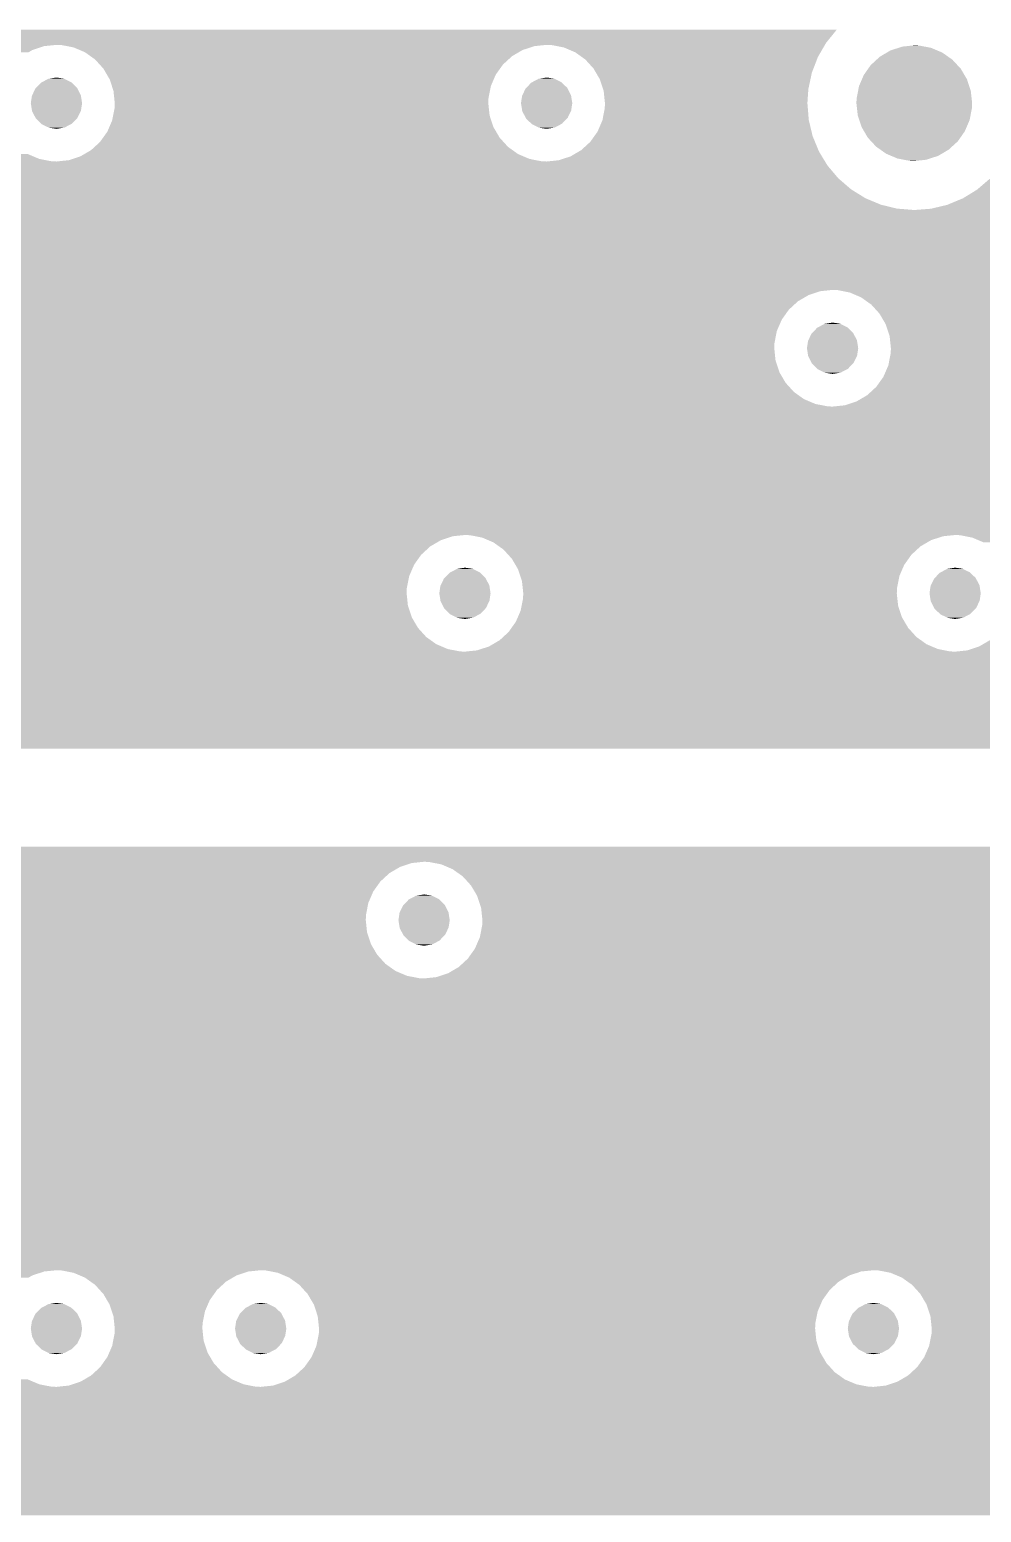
# Model space of a CAD drawing. Extents: x 295 to 953, y 10 to 290.
# Drawn here: x 644.83 to 659.63, y 130.64 to 153.69 of the extents above; entities that cross this region are included whole.
import ezdxf

# ---------------------------------------------------------------- set-up
doc = ezdxf.new("R2010")
doc.units = 0
doc.header["$LTSCALE"] = 5
doc.header["$MEASUREMENT"] = 0
doc.layers.add('FROMC1', color=7, linetype='CONTINUOUS')

msp = doc.modelspace()

# ---------------------------------------------------------------- linework, layer by layer
at = {"layer": 'FROMC1'}
for points in [[(629.944, 153.692), (629.944, 153.693), (657.377, 153.692), (657.376, 153.693)], [(630.084, 153.523), (629.944, 153.692), (657.24, 153.523), (657.377, 153.692)], [(630.104, 153.49), (630.084, 153.523), (657.213, 153.49), (657.24, 153.523)], [(630.124, 153.457), (630.104, 153.49), (657.194, 153.457), (657.213, 153.49)], [(633.897, 153.453), (633.818, 153.457), (645.214, 153.453), (645.248, 153.457)], [(633.983, 153.437), (633.897, 153.453), (645.057, 153.437), (645.214, 153.453)], [(634.086, 153.416), (633.983, 153.437), (644.995, 153.416), (645.057, 153.437)], [(634.178, 153.377), (634.086, 153.416), (644.875, 153.377), (644.995, 153.416)], [(634.262, 153.341), (634.178, 153.377), (644.813, 153.341), (644.875, 153.377)], [(645.327, 153.453), (645.248, 153.457), (652.834, 153.453), (652.868, 153.457)], [(645.413, 153.437), (645.327, 153.453), (652.677, 153.437), (652.834, 153.453)], [(645.516, 153.416), (645.413, 153.437), (652.615, 153.416), (652.677, 153.437)], [(645.608, 153.377), (645.516, 153.416), (652.495, 153.377), (652.615, 153.416)], [(645.692, 153.341), (645.608, 153.377), (652.433, 153.341), (652.495, 153.377)], [(645.777, 153.28), (645.692, 153.341), (652.329, 153.28), (652.433, 153.341)], [(652.947, 153.453), (652.868, 153.457), (657.192, 153.453), (657.194, 153.457)], [(653.136, 153.416), (652.947, 153.453), (657.17, 153.416), (657.192, 153.453)], [(653.312, 153.341), (653.136, 153.416), (657.127, 153.341), (657.17, 153.416)], [(653.417, 153.266), (653.312, 153.341), (657.083, 153.266), (657.127, 153.341)], [(658.047, 153.272), (658.155, 153.336), (659.11, 153.272), (659.019, 153.336)], [(658.155, 153.336), (658.211, 153.369), (659.019, 153.336), (658.941, 153.369)], [(658.211, 153.369), (658.337, 153.41), (658.941, 153.369), (658.844, 153.41)], [(658.337, 153.41), (658.393, 153.429), (658.844, 153.41), (658.747, 153.429)], [(658.393, 153.429), (658.554, 153.446), (658.747, 153.429), (658.656, 153.446)], [(658.554, 153.446), (658.583, 153.449), (658.656, 153.446), (658.583, 153.449)], [(645.848, 153.23), (645.777, 153.28), (652.275, 153.23), (652.329, 153.28)], [(645.92, 153.15), (645.848, 153.23), (652.188, 153.15), (652.275, 153.23)], [(645.977, 153.088), (645.92, 153.15), (652.144, 153.088), (652.188, 153.15)], [(646.032, 152.994), (645.977, 153.088), (652.077, 152.994), (652.144, 153.088)], [(653.468, 153.23), (653.417, 153.266), (657.07, 153.23), (657.083, 153.266)], [(653.597, 153.088), (653.468, 153.23), (657.015, 153.088), (657.07, 153.23)], [(653.635, 153.023), (653.597, 153.088), (656.99, 153.023), (657.015, 153.088)], [(657.797, 152.987), (657.866, 153.086), (659.363, 152.987), (659.305, 153.086)], [(657.866, 153.086), (657.907, 153.143), (659.305, 153.086), (659.252, 153.143)], [(657.907, 153.143), (657.997, 153.226), (659.252, 153.143), (659.175, 153.226)], [(657.997, 153.226), (658.047, 153.272), (659.175, 153.226), (659.11, 153.272)], [(644.93, 152.788), (645.01, 152.87), (645.568, 152.788), (645.483, 152.87)], [(645.01, 152.87), (645.022, 152.876), (645.483, 152.87), (645.477, 152.876)], [(645.022, 152.876), (645.122, 152.929), (645.477, 152.876), (645.369, 152.929)], [(645.122, 152.929), (645.142, 152.932), (645.369, 152.929), (645.363, 152.932)], [(645.142, 152.932), (645.248, 152.949), (645.363, 152.932), (645.248, 152.949)], [(646.074, 152.923), (646.032, 152.994), (652.046, 152.923), (652.077, 152.994)], [(646.109, 152.818), (646.074, 152.923), (652.001, 152.818), (652.046, 152.923)], [(652.55, 152.788), (652.63, 152.87), (653.188, 152.788), (653.103, 152.87)], [(652.63, 152.87), (652.642, 152.876), (653.103, 152.87), (653.097, 152.876)], [(652.642, 152.876), (652.742, 152.929), (653.097, 152.876), (652.989, 152.929)], [(652.742, 152.929), (652.762, 152.932), (652.989, 152.929), (652.983, 152.932)], [(652.762, 152.932), (652.868, 152.949), (652.983, 152.932), (652.868, 152.949)], [(653.694, 152.923), (653.635, 153.023), (656.969, 152.923), (656.99, 153.023)], [(653.745, 152.769), (653.694, 152.923), (656.936, 152.769), (656.969, 152.923)], [(657.722, 152.811), (657.769, 152.921), (659.438, 152.811), (659.402, 152.921)], [(657.769, 152.921), (657.797, 152.987), (659.402, 152.921), (659.363, 152.987)], [(644.849, 152.55), (644.866, 152.665), (645.646, 152.55), (645.628, 152.665)], [(644.866, 152.665), (644.871, 152.675), (645.628, 152.665), (645.626, 152.675)], [(644.871, 152.675), (644.921, 152.779), (645.626, 152.675), (645.572, 152.779)], [(644.921, 152.779), (644.93, 152.788), (645.572, 152.779), (645.568, 152.788)], [(646.134, 152.741), (646.109, 152.818), (651.986, 152.741), (652.001, 152.818)], [(646.146, 152.63), (646.134, 152.741), (651.964, 152.63), (651.986, 152.741)], [(646.154, 152.55), (646.146, 152.63), (651.961, 152.55), (651.964, 152.63)], [(652.469, 152.55), (652.486, 152.665), (653.266, 152.55), (653.248, 152.665)], [(652.486, 152.665), (652.491, 152.675), (653.248, 152.665), (653.246, 152.675)], [(652.491, 152.675), (652.541, 152.779), (653.246, 152.675), (653.192, 152.779)], [(652.541, 152.779), (652.55, 152.788), (653.192, 152.779), (653.188, 152.788)], [(653.754, 152.741), (653.745, 152.769), (656.934, 152.741), (656.936, 152.769)], [(653.774, 152.55), (653.754, 152.741), (656.921, 152.55), (656.934, 152.741)], [(657.683, 152.55), (657.686, 152.624), (659.482, 152.55), (659.474, 152.624)], [(657.686, 152.624), (657.709, 152.74), (659.474, 152.624), (659.461, 152.74)], [(657.709, 152.74), (657.722, 152.811), (659.461, 152.74), (659.438, 152.811)], [(644.867, 152.435), (644.849, 152.55), (645.629, 152.435), (645.646, 152.55)], [(644.869, 152.425), (644.867, 152.435), (645.624, 152.425), (645.629, 152.435)], [(644.923, 152.321), (644.869, 152.425), (645.574, 152.321), (645.624, 152.425)], [(646.129, 152.359), (646.151, 152.47), (651.981, 152.359), (651.969, 152.47)], [(646.151, 152.47), (646.154, 152.55), (651.969, 152.47), (651.961, 152.55)], [(652.487, 152.435), (652.469, 152.55), (653.249, 152.435), (653.266, 152.55)], [(652.489, 152.425), (652.487, 152.435), (653.244, 152.425), (653.249, 152.435)], [(652.543, 152.321), (652.489, 152.425), (653.194, 152.321), (653.244, 152.425)], [(653.736, 152.291), (653.771, 152.47), (656.942, 152.291), (656.928, 152.47)], [(653.771, 152.47), (653.774, 152.55), (656.928, 152.47), (656.921, 152.55)], [(657.691, 152.476), (657.683, 152.55), (659.479, 152.476), (659.482, 152.55)], [(657.704, 152.36), (657.691, 152.476), (659.457, 152.36), (659.479, 152.476)], [(644.927, 152.312), (644.923, 152.321), (645.565, 152.312), (645.574, 152.321)], [(645.012, 152.23), (644.927, 152.312), (645.485, 152.23), (645.565, 152.312)], [(645.018, 152.224), (645.012, 152.23), (645.473, 152.224), (645.485, 152.23)], [(645.126, 152.171), (645.018, 152.224), (645.373, 152.171), (645.473, 152.224)], [(645.133, 152.168), (645.126, 152.171), (645.353, 152.168), (645.373, 152.171)], [(645.248, 152.151), (645.133, 152.168), (645.248, 152.151), (645.353, 152.168)], [(646.038, 152.106), (646.069, 152.177), (652.083, 152.106), (652.041, 152.177)], [(646.069, 152.177), (646.114, 152.282), (652.041, 152.177), (652.006, 152.282)], [(646.114, 152.282), (646.129, 152.359), (652.006, 152.282), (651.981, 152.359)], [(652.547, 152.312), (652.543, 152.321), (653.185, 152.312), (653.194, 152.321)], [(652.632, 152.23), (652.547, 152.312), (653.105, 152.23), (653.185, 152.312)], [(652.638, 152.224), (652.632, 152.23), (653.093, 152.224), (653.105, 152.23)], [(652.746, 152.171), (652.638, 152.224), (652.993, 152.171), (653.093, 152.224)], [(652.753, 152.168), (652.746, 152.171), (652.973, 152.168), (652.993, 152.171)], [(652.868, 152.151), (652.753, 152.168), (652.868, 152.151), (652.973, 152.168)], [(653.658, 152.106), (653.734, 152.282), (656.986, 152.106), (656.944, 152.282)], [(653.734, 152.282), (653.736, 152.291), (656.944, 152.282), (656.942, 152.291)], [(657.727, 152.289), (657.704, 152.36), (659.443, 152.289), (659.457, 152.36)], [(657.764, 152.179), (657.727, 152.289), (659.396, 152.179), (659.443, 152.289)], [(657.802, 152.113), (657.764, 152.179), (659.368, 152.113), (659.396, 152.179)], [(645.841, 151.87), (645.927, 151.95), (652.267, 151.87), (652.195, 151.95)], [(645.927, 151.95), (645.971, 152.012), (652.195, 151.95), (652.138, 152.012)], [(645.971, 152.012), (646.038, 152.106), (652.138, 152.012), (652.083, 152.106)], [(653.406, 151.82), (653.547, 151.95), (657.092, 151.82), (657.039, 151.95)], [(653.547, 151.95), (653.61, 152.039), (657.039, 151.95), (657.002, 152.039)], [(653.61, 152.039), (653.658, 152.106), (657.002, 152.039), (656.986, 152.106)], [(657.86, 152.014), (657.802, 152.113), (659.299, 152.014), (659.368, 152.113)], [(657.913, 151.957), (657.86, 152.014), (659.259, 151.957), (659.299, 152.014)], [(657.99, 151.874), (657.913, 151.957), (659.168, 151.874), (659.259, 151.957)], [(634.008, 151.663), (634.07, 151.684), (645.083, 151.663), (644.98, 151.684)], [(634.07, 151.684), (634.19, 151.723), (644.98, 151.684), (644.887, 151.723)], [(634.19, 151.723), (634.252, 151.759), (644.887, 151.723), (644.803, 151.759)], [(645.438, 151.663), (645.5, 151.684), (652.703, 151.663), (652.6, 151.684)], [(645.5, 151.684), (645.62, 151.723), (652.6, 151.684), (652.507, 151.723)], [(645.62, 151.723), (645.682, 151.759), (652.507, 151.723), (652.423, 151.759)], [(645.682, 151.759), (645.786, 151.82), (652.423, 151.759), (652.338, 151.82)], [(645.786, 151.82), (645.841, 151.87), (652.338, 151.82), (652.267, 151.87)], [(653.058, 151.663), (653.24, 151.723), (657.183, 151.663), (657.147, 151.723)], [(653.24, 151.723), (653.369, 151.799), (657.147, 151.723), (657.101, 151.799)], [(653.369, 151.799), (653.406, 151.82), (657.101, 151.799), (657.092, 151.82)], [(658.055, 151.828), (657.99, 151.874), (659.118, 151.828), (659.168, 151.874)], [(658.146, 151.764), (658.055, 151.828), (659.01, 151.764), (659.118, 151.828)], [(658.224, 151.731), (658.146, 151.764), (658.954, 151.731), (659.01, 151.764)], [(658.321, 151.69), (658.224, 151.731), (658.828, 151.69), (658.954, 151.731)], [(658.418, 151.671), (658.321, 151.69), (658.772, 151.671), (658.828, 151.69)], [(629.915, 151.379), (630.078, 151.569), (657.404, 151.379), (657.243, 151.569)], [(630.078, 151.569), (630.083, 151.577), (657.243, 151.569), (657.236, 151.577)], [(630.083, 151.577), (630.124, 151.643), (657.236, 151.577), (657.196, 151.643)], [(633.818, 151.643), (633.851, 151.647), (645.248, 151.643), (645.168, 151.647)], [(633.851, 151.647), (634.008, 151.663), (645.168, 151.647), (645.083, 151.663)], [(645.248, 151.643), (645.281, 151.647), (652.868, 151.643), (652.788, 151.647)], [(645.281, 151.647), (645.438, 151.663), (652.788, 151.647), (652.703, 151.663)], [(652.868, 151.643), (653.058, 151.663), (657.196, 151.643), (657.183, 151.663)], [(658.509, 151.654), (658.418, 151.671), (658.611, 151.654), (658.772, 151.671)], [(658.583, 151.651), (658.509, 151.654), (658.583, 151.651), (658.611, 151.654)], [(629.718, 151.21), (629.908, 151.372), (657.601, 151.21), (657.413, 151.372)], [(629.908, 151.372), (629.915, 151.379), (657.413, 151.372), (657.404, 151.379)], [(659.556, 151.204), (659.593, 151.235), (671.997, 151.204), (671.952, 151.235)], [(659.593, 151.235), (659.753, 151.372), (671.952, 151.235), (671.827, 151.372)], [(629.257, 150.973), (629.489, 151.068), (658.061, 150.973), (657.833, 151.068)], [(629.489, 151.068), (629.497, 151.073), (657.833, 151.068), (657.822, 151.073)], [(629.497, 151.073), (629.711, 151.204), (657.822, 151.073), (657.611, 151.204)], [(629.711, 151.204), (629.718, 151.21), (657.611, 151.204), (657.601, 151.21)], [(659.094, 150.969), (659.188, 151.008), (727.671, 150.969), (727.671, 151.008)], [(659.188, 151.008), (659.196, 151.012), (672.553, 151.008), (672.473, 151.012)], [(659.196, 151.012), (659.286, 151.049), (672.473, 151.012), (672.285, 151.049)], [(659.286, 151.049), (659.334, 151.068), (672.285, 151.049), (672.239, 151.068)], [(659.334, 151.068), (659.426, 151.124), (672.239, 151.068), (672.108, 151.124)], [(659.426, 151.124), (659.556, 151.204), (672.108, 151.124), (671.997, 151.204)], [(629.028, 150.917), (629.249, 150.969), (658.289, 150.917), (658.074, 150.969)], [(629.249, 150.969), (629.257, 150.973), (658.074, 150.969), (658.061, 150.973)], [(634.532, 150.913), (634.453, 150.917), (658.303, 150.913), (658.289, 150.917)], [(634.545, 150.911), (634.532, 150.913), (658.313, 150.911), (658.303, 150.913)], [(634.657, 150.889), (634.545, 150.911), (658.583, 150.889), (658.313, 150.911)], [(634.721, 150.876), (634.657, 150.889), (727.671, 150.876), (727.671, 150.889)], [(634.897, 150.801), (634.721, 150.876), (727.671, 150.801), (727.671, 150.876)], [(635.053, 150.69), (634.897, 150.801), (727.671, 150.69), (727.671, 150.801)], [(658.583, 150.889), (658.841, 150.909), (727.671, 150.889), (727.671, 150.909)], [(658.841, 150.909), (659.094, 150.969), (727.671, 150.909), (727.671, 150.969)], [(635.182, 150.548), (635.053, 150.69), (727.671, 150.548), (727.671, 150.69)], [(635.279, 150.383), (635.182, 150.548), (727.671, 150.383), (727.671, 150.548)], [(635.312, 150.282), (635.279, 150.383), (727.671, 150.282), (727.671, 150.383)], [(635.319, 150.262), (635.312, 150.282), (672.362, 150.262), (672.553, 150.282)], [(635.339, 150.202), (635.319, 150.262), (672.18, 150.202), (672.362, 150.262)], [(635.339, 150.201), (635.339, 150.202), (672.178, 150.201), (672.18, 150.202)], [(635.349, 150.105), (635.339, 150.201), (672.014, 150.105), (672.178, 150.201)], [(635.359, 150.01), (635.349, 150.105), (671.911, 150.01), (672.014, 150.105)], [(635.334, 149.819), (635.356, 149.93), (671.762, 149.819), (671.841, 149.93)], [(635.356, 149.93), (635.358, 149.975), (671.841, 149.93), (671.873, 149.975)], [(635.358, 149.975), (635.359, 150.01), (671.873, 149.975), (671.911, 150.01)], [(635.243, 149.567), (635.269, 149.627), (656.94, 149.567), (657.122, 149.627)], [(635.269, 149.627), (635.278, 149.647), (657.122, 149.627), (657.313, 149.647)], [(635.278, 149.647), (635.319, 149.742), (671.688, 149.647), (671.729, 149.742)], [(635.319, 149.742), (635.334, 149.819), (671.729, 149.742), (671.762, 149.819)], [(657.392, 149.643), (657.313, 149.647), (671.686, 149.643), (671.688, 149.647)], [(657.581, 149.606), (657.394, 149.643), (671.679, 149.606), (671.686, 149.643)], [(657.757, 149.531), (657.581, 149.606), (671.664, 149.531), (671.679, 149.606)], [(635.056, 149.34), (635.132, 149.41), (656.633, 149.34), (656.709, 149.41)], [(635.132, 149.41), (635.175, 149.47), (656.709, 149.41), (656.774, 149.47)], [(635.175, 149.47), (635.243, 149.566), (656.774, 149.47), (656.939, 149.566)], [(635.243, 149.566), (635.243, 149.567), (656.939, 149.566), (656.94, 149.567)], [(657.863, 149.455), (657.757, 149.531), (671.649, 149.455), (671.664, 149.531)], [(657.913, 149.42), (657.863, 149.455), (671.648, 149.42), (671.649, 149.455)], [(657.954, 149.375), (657.913, 149.42), (671.646, 149.375), (671.648, 149.42)], [(658.042, 149.278), (657.954, 149.375), (671.656, 149.278), (671.646, 149.375)], [(634.643, 149.123), (634.825, 149.183), (656.496, 149.123), (656.522, 149.183)], [(634.825, 149.183), (634.826, 149.184), (656.522, 149.183), (656.522, 149.184)], [(634.826, 149.184), (634.991, 149.28), (656.522, 149.184), (656.59, 149.28)], [(634.991, 149.28), (635.056, 149.34), (656.59, 149.28), (656.633, 149.34)], [(657.207, 149.122), (657.313, 149.139), (657.428, 149.122), (657.313, 149.139)], [(658.097, 149.184), (658.042, 149.278), (671.666, 149.184), (671.656, 149.278)], [(658.139, 149.113), (658.097, 149.184), (671.69, 149.113), (671.666, 149.184)], [(600.29, 149.008), (600.29, 149.103), (656.446, 149.008), (656.487, 149.103)], [(600.29, 148.82), (600.29, 149.008), (656.409, 148.82), (656.446, 149.008)], [(634.453, 149.103), (634.643, 149.123), (656.487, 149.103), (656.496, 149.123)], [(656.936, 148.865), (656.986, 148.969), (657.691, 148.865), (657.637, 148.969)], [(656.986, 148.969), (656.995, 148.978), (657.637, 148.969), (657.633, 148.978)], [(656.995, 148.978), (657.075, 149.06), (657.633, 148.978), (657.548, 149.06)], [(657.075, 149.06), (657.087, 149.066), (657.548, 149.06), (657.542, 149.066)], [(657.087, 149.066), (657.187, 149.119), (657.542, 149.066), (657.434, 149.119)], [(657.187, 149.119), (657.207, 149.122), (657.434, 149.119), (657.428, 149.122)], [(658.172, 149.012), (658.139, 149.113), (671.723, 149.012), (671.69, 149.113)], [(658.179, 148.992), (658.172, 149.012), (669.822, 148.992), (670.013, 149.012)], [(658.199, 148.932), (658.179, 148.992), (669.64, 148.932), (669.822, 148.992)], [(658.199, 148.931), (658.199, 148.932), (669.638, 148.931), (669.64, 148.932)], [(658.209, 148.835), (658.199, 148.931), (669.474, 148.835), (669.638, 148.931)], [(600.29, 148.74), (600.29, 148.82), (656.406, 148.74), (656.409, 148.82)], [(600.29, 148.549), (600.29, 148.74), (656.426, 148.549), (656.406, 148.74)], [(656.914, 148.74), (656.931, 148.855), (657.711, 148.74), (657.693, 148.855)], [(656.932, 148.625), (656.914, 148.74), (657.694, 148.625), (657.711, 148.74)], [(656.931, 148.855), (656.936, 148.865), (657.693, 148.855), (657.691, 148.865)], [(658.219, 148.74), (658.209, 148.835), (669.371, 148.74), (669.474, 148.835)], [(658.216, 148.66), (658.218, 148.705), (669.301, 148.66), (669.333, 148.705)], [(658.218, 148.705), (658.219, 148.74), (669.333, 148.705), (669.371, 148.74)], [(600.29, 148.367), (600.29, 148.549), (656.486, 148.367), (656.426, 148.549)], [(656.934, 148.615), (656.932, 148.625), (657.689, 148.615), (657.694, 148.625)], [(656.988, 148.511), (656.934, 148.615), (657.639, 148.511), (657.689, 148.615)], [(656.992, 148.502), (656.988, 148.511), (657.63, 148.502), (657.639, 148.511)], [(657.077, 148.42), (656.992, 148.502), (657.55, 148.42), (657.63, 148.502)], [(658.138, 148.377), (658.179, 148.472), (669.148, 148.377), (669.189, 148.472)], [(658.179, 148.472), (658.194, 148.549), (669.189, 148.472), (669.222, 148.549)], [(658.194, 148.549), (658.216, 148.66), (669.222, 148.549), (669.301, 148.66)], [(600.29, 148.202), (600.29, 148.367), (656.583, 148.202), (656.486, 148.367)], [(657.083, 148.414), (657.077, 148.42), (657.538, 148.414), (657.55, 148.42)], [(657.191, 148.361), (657.083, 148.414), (657.438, 148.361), (657.538, 148.414)], [(657.198, 148.358), (657.191, 148.361), (657.418, 148.358), (657.438, 148.361)], [(657.313, 148.341), (657.198, 148.358), (657.313, 148.341), (657.418, 148.358)], [(658.035, 148.2), (658.103, 148.296), (662.489, 148.2), (662.654, 148.296)], [(658.103, 148.297), (658.129, 148.357), (662.655, 148.297), (662.837, 148.357)], [(658.103, 148.296), (658.103, 148.297), (662.654, 148.296), (662.655, 148.297)], [(658.129, 148.357), (658.138, 148.377), (662.837, 148.357), (663.028, 148.377)], [(600.29, 148.06), (600.29, 148.202), (656.712, 148.06), (656.583, 148.202)], [(600.29, 147.949), (600.29, 148.06), (656.868, 147.949), (656.712, 148.06)], [(657.686, 147.914), (657.851, 148.01), (662.237, 147.914), (662.305, 148.01)], [(657.851, 148.01), (657.916, 148.07), (662.305, 148.01), (662.348, 148.07)], [(657.916, 148.07), (657.992, 148.14), (662.348, 148.07), (662.424, 148.14)], [(657.992, 148.14), (658.035, 148.2), (662.424, 148.14), (662.489, 148.2)], [(600.29, 147.874), (600.29, 147.949), (657.045, 147.874), (656.868, 147.949)], [(600.29, 147.837), (600.29, 147.874), (657.233, 147.837), (657.045, 147.874)], [(600.29, 147.833), (600.29, 147.837), (657.313, 147.833), (657.233, 147.837)], [(600.29, 147.742), (600.29, 147.833), (662.163, 147.742), (662.202, 147.833)], [(657.313, 147.833), (657.503, 147.853), (662.202, 147.833), (662.211, 147.853)], [(657.503, 147.853), (657.685, 147.913), (662.211, 147.853), (662.237, 147.913)], [(657.685, 147.913), (657.686, 147.914), (662.237, 147.913), (662.237, 147.914)], [(619.927, 147.738), (619.848, 147.742), (662.161, 147.738), (662.163, 147.742)], [(620.116, 147.701), (619.929, 147.738), (662.154, 147.701), (662.161, 147.738)], [(620.27, 147.635), (620.116, 147.701), (662.141, 147.635), (662.154, 147.701)], [(622.427, 147.634), (622.37, 147.635), (662.141, 147.634), (662.141, 147.635)], [(622.484, 147.629), (622.427, 147.634), (662.14, 147.629), (662.141, 147.634)], [(622.54, 147.62), (622.484, 147.629), (662.138, 147.62), (662.14, 147.629)], [(622.596, 147.608), (622.54, 147.62), (662.136, 147.608), (662.138, 147.62)], [(622.65, 147.591), (622.596, 147.608), (662.132, 147.591), (662.136, 147.608)], [(622.703, 147.57), (622.65, 147.591), (662.128, 147.57), (662.132, 147.591)], [(622.746, 147.55), (622.703, 147.57), (662.124, 147.55), (662.128, 147.57)], [(622.755, 147.546), (622.746, 147.55), (662.124, 147.546), (662.124, 147.55)], [(622.805, 147.518), (622.755, 147.546), (662.123, 147.518), (662.124, 147.546)], [(620.62, 147.3), (620.596, 147.342), (662.139, 147.3), (662.134, 147.342)], [(622.708, 147.342), (622.836, 147.47), (662.134, 147.342), (662.121, 147.47)], [(622.852, 147.486), (622.805, 147.518), (662.121, 147.486), (662.123, 147.518)], [(622.836, 147.47), (622.852, 147.486), (662.121, 147.47), (662.121, 147.486)], [(623.053, 147.279), (623.039, 147.3), (662.141, 147.279), (662.139, 147.3)], [(623.061, 147.267), (623.053, 147.279), (662.145, 147.267), (662.141, 147.279)], [(623.09, 147.218), (623.061, 147.267), (662.161, 147.218), (662.145, 147.267)], [(623.116, 147.167), (623.09, 147.218), (662.178, 147.167), (662.161, 147.218)], [(623.137, 147.114), (623.116, 147.167), (662.195, 147.114), (662.178, 147.167)], [(623.14, 147.107), (623.137, 147.114), (662.198, 147.107), (662.195, 147.114)], [(637.072, 147.103), (636.993, 147.107), (662.199, 147.103), (662.198, 147.107)], [(637.103, 147.097), (637.072, 147.103), (662.201, 147.097), (662.199, 147.103)], [(637.261, 147.066), (637.103, 147.097), (662.219, 147.066), (662.201, 147.097)], [(637.437, 146.991), (637.261, 147.066), (662.263, 146.991), (662.219, 147.066)], [(637.519, 146.932), (637.437, 146.991), (662.298, 146.932), (662.263, 146.991)], [(637.593, 146.88), (637.519, 146.932), (662.346, 146.88), (662.298, 146.932)], [(637.675, 146.79), (637.593, 146.88), (662.427, 146.79), (662.346, 146.88)], [(637.722, 146.738), (637.675, 146.79), (662.501, 146.738), (662.427, 146.79)], [(637.757, 146.679), (637.722, 146.738), (662.583, 146.679), (662.501, 146.738)], [(637.801, 146.604), (637.757, 146.679), (662.76, 146.604), (662.583, 146.679)], [(637.819, 146.573), (637.801, 146.604), (662.917, 146.573), (662.76, 146.604)], [(637.821, 146.567), (637.819, 146.573), (662.948, 146.567), (662.917, 146.573)], [(637.822, 146.563), (637.821, 146.567), (663.028, 146.563), (662.948, 146.567)], [(637.854, 146.468), (637.822, 146.563), (695.816, 146.468), (695.857, 146.563)], [(637.879, 146.391), (637.854, 146.468), (695.801, 146.391), (695.816, 146.468)], [(637.891, 146.28), (637.879, 146.391), (695.779, 146.28), (695.801, 146.391)], [(637.899, 146.2), (637.891, 146.28), (695.776, 146.2), (695.779, 146.28)], [(637.896, 146.12), (637.899, 146.2), (695.784, 146.12), (695.776, 146.2)], [(637.818, 145.837), (637.859, 145.932), (695.853, 145.837), (695.821, 145.932)], [(637.859, 145.932), (637.874, 146.009), (695.821, 145.932), (695.796, 146.009)], [(637.874, 146.009), (637.896, 146.12), (695.796, 146.009), (695.784, 146.12)], [(637.715, 145.66), (637.783, 145.756), (651.059, 145.66), (651.224, 145.756)], [(637.783, 145.757), (637.809, 145.817), (651.225, 145.757), (651.407, 145.817)], [(637.783, 145.756), (637.783, 145.757), (651.224, 145.756), (651.225, 145.757)], [(637.809, 145.817), (637.818, 145.837), (651.407, 145.817), (651.598, 145.837)], [(651.677, 145.833), (651.598, 145.837), (659.184, 145.833), (659.218, 145.837)], [(651.763, 145.817), (651.677, 145.833), (659.027, 145.817), (659.184, 145.833)], [(651.866, 145.796), (651.763, 145.817), (658.965, 145.796), (659.027, 145.817)], [(651.958, 145.757), (651.866, 145.796), (658.845, 145.757), (658.965, 145.796)], [(652.042, 145.721), (651.958, 145.757), (658.783, 145.721), (658.845, 145.757)], [(652.127, 145.66), (652.042, 145.721), (658.679, 145.66), (658.783, 145.721)], [(659.297, 145.833), (659.218, 145.837), (695.854, 145.833), (695.853, 145.837)], [(659.328, 145.827), (659.297, 145.833), (695.856, 145.827), (695.854, 145.833)], [(659.486, 145.796), (659.328, 145.827), (695.874, 145.796), (695.856, 145.827)], [(659.662, 145.721), (659.486, 145.796), (695.918, 145.721), (695.874, 145.796)], [(637.366, 145.374), (637.531, 145.47), (650.807, 145.374), (650.875, 145.47)], [(637.531, 145.47), (637.596, 145.53), (650.875, 145.47), (650.918, 145.53)], [(637.596, 145.53), (637.672, 145.6), (650.918, 145.53), (650.994, 145.6)], [(637.672, 145.6), (637.715, 145.66), (650.994, 145.6), (651.059, 145.66)], [(652.198, 145.61), (652.127, 145.66), (658.625, 145.61), (658.679, 145.66)], [(652.27, 145.53), (652.198, 145.61), (658.538, 145.53), (658.625, 145.61)], [(652.327, 145.468), (652.27, 145.53), (658.494, 145.468), (658.538, 145.53)], [(652.382, 145.374), (652.327, 145.468), (658.427, 145.374), (658.494, 145.468)], [(600.29, 145.198), (600.29, 145.293), (650.731, 145.198), (650.772, 145.293)], [(636.993, 145.293), (637.183, 145.313), (650.772, 145.293), (650.781, 145.313)], [(637.183, 145.313), (637.365, 145.373), (650.781, 145.313), (650.807, 145.373)], [(637.365, 145.373), (637.366, 145.374), (650.807, 145.373), (650.807, 145.374)], [(651.28, 145.168), (651.36, 145.25), (651.918, 145.168), (651.833, 145.25)], [(651.36, 145.25), (651.372, 145.256), (651.833, 145.25), (651.827, 145.256)], [(651.372, 145.256), (651.472, 145.309), (651.827, 145.256), (651.719, 145.309)], [(651.472, 145.309), (651.492, 145.312), (651.719, 145.309), (651.713, 145.312)], [(651.492, 145.312), (651.598, 145.329), (651.713, 145.312), (651.598, 145.329)], [(652.424, 145.303), (652.382, 145.374), (658.396, 145.303), (658.427, 145.374)], [(652.459, 145.198), (652.424, 145.303), (658.351, 145.198), (658.396, 145.303)], [(658.9, 145.168), (658.98, 145.25), (659.538, 145.168), (659.453, 145.25)], [(658.98, 145.25), (658.992, 145.256), (659.453, 145.25), (659.447, 145.256)], [(658.992, 145.256), (659.092, 145.309), (659.447, 145.256), (659.339, 145.309)], [(659.092, 145.309), (659.112, 145.312), (659.339, 145.309), (659.333, 145.312)], [(659.112, 145.312), (659.218, 145.329), (659.333, 145.312), (659.218, 145.329)], [(600.29, 145.01), (600.29, 145.198), (650.694, 145.01), (650.731, 145.198)], [(600.29, 144.93), (600.29, 145.01), (650.691, 144.93), (650.694, 145.01)], [(651.199, 144.93), (651.216, 145.045), (651.996, 144.93), (651.978, 145.045)], [(651.216, 145.045), (651.221, 145.055), (651.978, 145.045), (651.976, 145.055)], [(651.221, 145.055), (651.271, 145.159), (651.976, 145.055), (651.922, 145.159)], [(651.271, 145.159), (651.28, 145.168), (651.922, 145.159), (651.918, 145.168)], [(652.484, 145.121), (652.459, 145.198), (658.336, 145.121), (658.351, 145.198)], [(652.496, 145.01), (652.484, 145.121), (658.314, 145.01), (658.336, 145.121)], [(652.504, 144.93), (652.496, 145.01), (658.311, 144.93), (658.314, 145.01)], [(658.819, 144.93), (658.836, 145.045), (659.616, 144.93), (659.598, 145.045)], [(658.836, 145.045), (658.841, 145.055), (659.598, 145.045), (659.596, 145.055)], [(658.841, 145.055), (658.891, 145.159), (659.596, 145.055), (659.542, 145.159)], [(658.891, 145.159), (658.9, 145.168), (659.542, 145.159), (659.538, 145.168)], [(600.29, 144.739), (600.29, 144.93), (650.711, 144.739), (650.691, 144.93)], [(651.217, 144.815), (651.199, 144.93), (651.979, 144.815), (651.996, 144.93)], [(651.219, 144.805), (651.217, 144.815), (651.974, 144.805), (651.979, 144.815)], [(651.273, 144.701), (651.219, 144.805), (651.924, 144.701), (651.974, 144.805)], [(652.479, 144.739), (652.501, 144.85), (658.331, 144.739), (658.319, 144.85)], [(652.501, 144.85), (652.504, 144.93), (658.319, 144.85), (658.311, 144.93)], [(658.837, 144.815), (658.819, 144.93), (659.599, 144.815), (659.616, 144.93)], [(658.839, 144.805), (658.837, 144.815), (659.594, 144.805), (659.599, 144.815)], [(658.893, 144.701), (658.839, 144.805), (659.544, 144.701), (659.594, 144.805)], [(600.29, 144.557), (600.29, 144.739), (650.771, 144.557), (650.711, 144.739)], [(600.29, 144.392), (600.29, 144.557), (650.868, 144.392), (650.771, 144.557)], [(651.277, 144.692), (651.273, 144.701), (651.915, 144.692), (651.924, 144.701)], [(651.362, 144.61), (651.277, 144.692), (651.835, 144.61), (651.915, 144.692)], [(651.368, 144.604), (651.362, 144.61), (651.823, 144.604), (651.835, 144.61)], [(651.476, 144.551), (651.368, 144.604), (651.723, 144.551), (651.823, 144.604)], [(651.483, 144.548), (651.476, 144.551), (651.703, 144.548), (651.723, 144.551)], [(651.598, 144.531), (651.483, 144.548), (651.598, 144.531), (651.703, 144.548)], [(652.388, 144.486), (652.419, 144.557), (658.433, 144.486), (658.391, 144.557)], [(652.419, 144.557), (652.464, 144.662), (658.391, 144.557), (658.356, 144.662)], [(652.464, 144.662), (652.479, 144.739), (658.356, 144.662), (658.331, 144.739)], [(658.897, 144.692), (658.893, 144.701), (659.535, 144.692), (659.544, 144.701)], [(658.982, 144.61), (658.897, 144.692), (659.455, 144.61), (659.535, 144.692)], [(658.988, 144.604), (658.982, 144.61), (659.443, 144.604), (659.455, 144.61)], [(659.096, 144.551), (658.988, 144.604), (659.343, 144.551), (659.443, 144.604)], [(659.103, 144.548), (659.096, 144.551), (659.323, 144.548), (659.343, 144.551)], [(659.218, 144.531), (659.103, 144.548), (659.218, 144.531), (659.323, 144.548)], [(600.29, 144.25), (600.29, 144.392), (650.997, 144.25), (650.868, 144.392)], [(652.191, 144.25), (652.277, 144.33), (658.617, 144.25), (658.545, 144.33)], [(652.277, 144.33), (652.321, 144.392), (658.545, 144.33), (658.488, 144.392)], [(652.321, 144.392), (652.388, 144.486), (658.488, 144.392), (658.433, 144.486)], [(600.29, 144.139), (600.29, 144.25), (651.153, 144.139), (650.997, 144.25)], [(600.29, 144.064), (600.29, 144.139), (651.33, 144.064), (651.153, 144.139)], [(651.85, 144.064), (651.97, 144.103), (658.95, 144.064), (658.857, 144.103)], [(651.97, 144.103), (652.032, 144.139), (658.857, 144.103), (658.773, 144.139)], [(652.032, 144.139), (652.136, 144.2), (658.773, 144.139), (658.688, 144.2)], [(652.136, 144.2), (652.191, 144.25), (658.688, 144.2), (658.617, 144.25)], [(659.408, 144.043), (659.59, 144.103), (713.011, 144.043), (713.037, 144.103)], [(659.59, 144.103), (659.591, 144.104), (713.037, 144.103), (713.037, 144.104)], [(659.591, 144.104), (659.756, 144.2), (713.037, 144.104), (713.105, 144.2)], [(600.29, 144.027), (600.29, 144.064), (651.518, 144.027), (651.33, 144.064)], [(600.29, 144.023), (600.29, 144.027), (651.598, 144.023), (651.518, 144.027)], [(600.29, 143.928), (600.29, 144.023), (712.961, 143.928), (713.002, 144.023)], [(600.29, 143.74), (600.29, 143.928), (712.924, 143.74), (712.961, 143.928)], [(651.598, 144.023), (651.631, 144.027), (659.218, 144.023), (659.138, 144.027)], [(651.631, 144.027), (651.788, 144.043), (659.138, 144.027), (659.053, 144.043)], [(651.788, 144.043), (651.85, 144.064), (659.053, 144.043), (658.95, 144.064)], [(659.218, 144.023), (659.408, 144.043), (713.002, 144.023), (713.011, 144.043)], [(600.29, 143.66), (600.29, 143.74), (712.921, 143.66), (712.924, 143.74)], [(600.29, 143.469), (600.29, 143.66), (712.941, 143.469), (712.921, 143.66)], [(600.29, 143.297), (600.29, 143.469), (712.998, 143.297), (712.941, 143.469)], [(600.29, 143.277), (600.29, 143.297), (672.362, 143.277), (672.553, 143.297)], [(600.29, 143.217), (600.29, 143.277), (672.18, 143.217), (672.362, 143.277)], [(600.29, 143.12), (600.29, 143.217), (672.014, 143.12), (672.18, 143.217)], [(600.29, 142.99), (600.29, 143.12), (671.873, 142.99), (672.014, 143.12)], [(600.29, 142.834), (600.29, 142.99), (671.762, 142.834), (671.873, 142.99)], [(600.29, 142.706), (600.29, 142.834), (671.707, 142.706), (671.762, 142.834)], [(600.333, 142.662), (600.29, 142.706), (671.688, 142.662), (671.707, 142.706)], [(635.774, 142.658), (635.723, 142.662), (671.686, 142.658), (671.688, 142.662)], [(635.857, 142.652), (635.774, 142.658), (671.685, 142.652), (671.686, 142.658)], [(636.043, 142.603), (635.857, 142.652), (671.674, 142.603), (671.685, 142.652)], [(636.213, 142.517), (636.043, 142.603), (671.655, 142.517), (671.674, 142.603)], [(636.214, 142.517), (636.213, 142.517), (671.654, 142.517), (671.655, 142.517)], [(583.018, 140.807), (583.018, 140.848), (705.357, 140.807), (705.346, 140.848)], [(635.723, 140.848), (635.913, 140.868), (705.346, 140.848), (705.341, 140.868)], [(635.913, 140.868), (636.095, 140.928), (705.341, 140.868), (705.326, 140.928)], [(636.095, 140.928), (636.213, 140.993), (705.326, 140.928), (705.31, 140.993)], [(636.213, 140.993), (636.214, 140.993), (705.31, 140.993), (705.309, 140.993)], [(583.018, 140.757), (583.018, 140.807), (705.381, 140.757), (705.357, 140.807)], [(583.018, 140.737), (583.018, 140.757), (650.772, 140.737), (650.963, 140.757)], [(583.018, 140.677), (583.018, 140.737), (650.59, 140.677), (650.772, 140.737)], [(583.018, 140.58), (583.018, 140.677), (650.424, 140.58), (650.59, 140.677)], [(651.042, 140.753), (650.963, 140.757), (705.383, 140.753), (705.381, 140.757)], [(651.231, 140.716), (651.042, 140.753), (705.401, 140.716), (705.383, 140.753)], [(651.407, 140.641), (651.231, 140.716), (705.439, 140.641), (705.401, 140.716)], [(651.415, 140.635), (651.407, 140.641), (705.441, 140.635), (705.439, 140.641)], [(651.563, 140.53), (651.415, 140.635), (705.525, 140.53), (705.441, 140.635)], [(583.018, 140.45), (583.018, 140.58), (650.283, 140.45), (650.424, 140.58)], [(583.018, 140.294), (583.018, 140.45), (650.172, 140.294), (650.283, 140.45)], [(651.604, 140.485), (651.563, 140.53), (705.561, 140.485), (705.525, 140.53)], [(651.692, 140.388), (651.604, 140.485), (705.678, 140.388), (705.561, 140.485)], [(651.707, 140.363), (651.692, 140.388), (705.709, 140.363), (705.678, 140.388)], [(583.018, 140.118), (583.018, 140.294), (650.096, 140.118), (650.172, 140.294)], [(650.645, 140.088), (650.725, 140.17), (651.283, 140.088), (651.198, 140.17)], [(650.725, 140.17), (650.737, 140.176), (651.198, 140.17), (651.192, 140.176)], [(650.737, 140.176), (650.837, 140.229), (651.192, 140.176), (651.084, 140.229)], [(650.837, 140.229), (650.857, 140.232), (651.084, 140.229), (651.078, 140.232)], [(650.857, 140.232), (650.963, 140.249), (651.078, 140.232), (650.963, 140.249)], [(651.759, 140.275), (651.707, 140.363), (705.879, 140.275), (705.709, 140.363)], [(651.788, 140.225), (651.759, 140.275), (706.064, 140.225), (705.879, 140.275)], [(651.789, 140.223), (651.788, 140.225), (706.088, 140.223), (706.064, 140.225)], [(651.792, 140.213), (651.789, 140.223), (706.208, 140.213), (706.088, 140.223)], [(651.822, 140.122), (651.792, 140.213), (710.526, 140.122), (710.526, 140.213)], [(583.018, 139.93), (583.018, 140.118), (650.059, 139.93), (650.096, 140.118)], [(583.018, 139.85), (583.018, 139.93), (650.056, 139.85), (650.059, 139.93)], [(650.564, 139.85), (650.581, 139.965), (651.361, 139.85), (651.343, 139.965)], [(650.581, 139.965), (650.586, 139.975), (651.343, 139.965), (651.341, 139.975)], [(650.586, 139.975), (650.636, 140.079), (651.341, 139.975), (651.287, 140.079)], [(650.636, 140.079), (650.645, 140.088), (651.287, 140.079), (651.283, 140.088)], [(651.829, 140.102), (651.822, 140.122), (664.742, 140.102), (664.933, 140.122)], [(651.849, 140.042), (651.829, 140.102), (664.56, 140.042), (664.742, 140.102)], [(651.849, 140.041), (651.849, 140.042), (664.558, 140.041), (664.56, 140.042)], [(651.859, 139.945), (651.849, 140.041), (664.394, 139.945), (664.558, 140.041)], [(651.869, 139.85), (651.859, 139.945), (664.291, 139.85), (664.394, 139.945)], [(583.018, 139.659), (583.018, 139.85), (650.076, 139.659), (650.056, 139.85)], [(650.582, 139.735), (650.564, 139.85), (651.344, 139.735), (651.361, 139.85)], [(650.584, 139.725), (650.582, 139.735), (651.339, 139.725), (651.344, 139.735)], [(650.638, 139.621), (650.584, 139.725), (651.289, 139.621), (651.339, 139.725)], [(651.844, 139.659), (651.866, 139.77), (664.142, 139.659), (664.221, 139.77)], [(651.866, 139.77), (651.868, 139.815), (664.221, 139.77), (664.253, 139.815)], [(651.868, 139.815), (651.869, 139.85), (664.253, 139.815), (664.291, 139.85)], [(583.018, 139.477), (583.018, 139.659), (650.136, 139.477), (650.076, 139.659)], [(583.018, 139.312), (583.018, 139.477), (650.233, 139.312), (650.136, 139.477)], [(650.642, 139.612), (650.638, 139.621), (651.28, 139.612), (651.289, 139.621)], [(650.727, 139.53), (650.642, 139.612), (651.2, 139.53), (651.28, 139.612)], [(650.733, 139.524), (650.727, 139.53), (651.188, 139.524), (651.2, 139.53)], [(650.841, 139.471), (650.733, 139.524), (651.088, 139.471), (651.188, 139.524)], [(650.848, 139.468), (650.841, 139.471), (651.068, 139.468), (651.088, 139.471)], [(650.963, 139.451), (650.848, 139.468), (650.963, 139.451), (651.068, 139.468)], [(651.753, 139.406), (651.786, 139.483), (664.051, 139.406), (664.066, 139.483)], [(651.786, 139.483), (651.829, 139.582), (664.066, 139.483), (664.109, 139.582)], [(651.829, 139.582), (651.844, 139.659), (664.109, 139.582), (664.142, 139.659)], [(583.018, 139.17), (583.018, 139.312), (650.362, 139.17), (650.233, 139.312)], [(651.604, 139.215), (651.642, 139.25), (664.026, 139.215), (664.027, 139.25)], [(651.642, 139.25), (651.674, 139.295), (664.027, 139.25), (664.029, 139.295)], [(651.674, 139.295), (651.753, 139.406), (664.029, 139.295), (664.051, 139.406)], [(583.018, 139.059), (583.018, 139.17), (650.518, 139.059), (650.362, 139.17)], [(583.018, 138.984), (583.018, 139.059), (650.695, 138.984), (650.518, 139.059)], [(651.153, 138.963), (651.335, 139.023), (664.066, 138.963), (664.046, 139.023)], [(651.335, 139.023), (651.337, 139.024), (664.046, 139.023), (664.046, 139.024)], [(651.337, 139.024), (651.501, 139.12), (664.046, 139.024), (664.036, 139.12)], [(651.501, 139.12), (651.604, 139.215), (664.036, 139.12), (664.026, 139.215)], [(583.018, 138.947), (583.018, 138.984), (650.883, 138.947), (650.695, 138.984)], [(583.018, 138.943), (583.018, 138.947), (650.963, 138.943), (650.883, 138.947)], [(583.018, 138.842), (583.018, 138.943), (664.106, 138.842), (664.073, 138.943)], [(583.018, 138.717), (583.018, 138.842), (664.179, 138.717), (664.106, 138.842)], [(650.963, 138.943), (651.153, 138.963), (664.073, 138.943), (664.066, 138.963)], [(586.843, 138.695), (586.574, 138.717), (664.192, 138.695), (664.179, 138.717)], [(586.918, 138.677), (586.843, 138.695), (664.203, 138.677), (664.192, 138.695)], [(587.095, 138.633), (586.918, 138.677), (664.243, 138.633), (664.203, 138.677)], [(587.328, 138.535), (587.095, 138.633), (664.332, 138.535), (664.243, 138.633)], [(587.334, 138.533), (587.328, 138.535), (664.336, 138.533), (664.332, 138.535)], [(587.509, 138.424), (587.334, 138.533), (664.488, 138.424), (664.336, 138.533)], [(587.555, 138.396), (587.509, 138.424), (664.554, 138.396), (664.488, 138.424)], [(587.61, 138.349), (587.555, 138.396), (664.665, 138.349), (664.554, 138.396)], [(587.653, 138.312), (587.61, 138.349), (664.853, 138.312), (664.665, 138.349)], [(587.657, 138.308), (587.653, 138.312), (664.933, 138.308), (664.853, 138.312)], [(587.752, 138.227), (587.657, 138.308), (693.917, 138.227), (693.952, 138.308)], [(587.764, 138.213), (587.752, 138.227), (693.911, 138.213), (693.917, 138.227)], [(587.92, 138.029), (587.764, 138.213), (693.875, 138.029), (693.911, 138.213)], [(587.922, 138.025), (587.92, 138.029), (693.874, 138.025), (693.875, 138.029)], [(587.971, 137.945), (587.922, 138.025), (693.871, 137.945), (693.874, 138.025)], [(588.055, 137.807), (587.971, 137.945), (693.885, 137.807), (693.871, 137.945)], [(588.077, 137.754), (588.055, 137.807), (693.891, 137.754), (693.885, 137.807)], [(588.148, 137.582), (588.077, 137.754), (693.948, 137.582), (693.891, 137.754)], [(588.154, 137.567), (588.148, 137.582), (672.417, 137.567), (672.553, 137.582)], [(588.155, 137.562), (588.154, 137.567), (672.362, 137.562), (672.417, 137.567)], [(588.17, 137.502), (588.155, 137.562), (672.18, 137.502), (672.362, 137.562)], [(588.193, 137.405), (588.17, 137.502), (672.014, 137.405), (672.18, 137.502)], [(588.214, 137.315), (588.193, 137.405), (671.916, 137.315), (672.014, 137.405)], [(588.218, 137.275), (588.214, 137.315), (671.873, 137.275), (671.916, 137.315)], [(588.23, 137.119), (588.218, 137.275), (671.762, 137.119), (671.873, 137.275)], [(588.213, 136.787), (588.225, 136.943), (671.656, 136.787), (671.686, 136.943)], [(588.225, 136.943), (588.235, 137.056), (671.686, 136.943), (671.735, 137.056)], [(588.235, 137.056), (588.23, 137.119), (671.735, 137.056), (671.762, 137.119)], [(588.185, 136.675), (588.205, 136.755), (671.646, 136.675), (671.649, 136.755)], [(588.205, 136.755), (588.213, 136.787), (671.649, 136.755), (671.656, 136.787)], [(588.053, 136.302), (588.13, 136.484), (671.726, 136.302), (671.666, 136.484)], [(588.13, 136.484), (588.151, 136.535), (671.666, 136.484), (671.661, 136.535)], [(588.151, 136.535), (588.185, 136.675), (671.661, 136.535), (671.646, 136.675)], [(587.952, 136.137), (588.05, 136.295), (671.823, 136.137), (671.73, 136.295)], [(588.05, 136.295), (588.053, 136.302), (671.73, 136.295), (671.726, 136.302)], [(587.846, 135.995), (587.914, 136.075), (671.952, 135.995), (671.88, 136.075)], [(587.914, 136.075), (587.952, 136.137), (671.88, 136.075), (671.823, 136.137)], [(587.588, 135.745), (587.616, 135.768), (705.464, 135.745), (705.456, 135.768)], [(587.616, 135.768), (587.62, 135.772), (672.553, 135.768), (672.473, 135.772)], [(587.62, 135.772), (587.663, 135.809), (672.473, 135.772), (672.285, 135.809)], [(587.663, 135.809), (587.744, 135.878), (672.285, 135.809), (672.124, 135.878)], [(587.744, 135.878), (587.75, 135.884), (672.124, 135.878), (672.108, 135.884)], [(587.75, 135.884), (587.846, 135.995), (672.108, 135.884), (671.952, 135.995)], [(587.225, 135.533), (587.325, 135.574), (710.526, 135.533), (710.526, 135.574)], [(587.325, 135.574), (587.326, 135.575), (710.526, 135.574), (710.526, 135.575)], [(587.326, 135.575), (587.356, 135.593), (705.556, 135.575), (705.544, 135.593)], [(587.356, 135.593), (587.435, 135.642), (705.544, 135.593), (705.514, 135.642)], [(587.435, 135.642), (587.518, 135.692), (705.514, 135.642), (705.487, 135.692)], [(587.518, 135.692), (587.547, 135.71), (705.487, 135.692), (705.479, 135.71)], [(587.547, 135.71), (587.588, 135.745), (705.479, 135.71), (705.464, 135.745)], [(583.018, 135.389), (583.018, 135.395), (705.743, 135.389), (705.749, 135.395)], [(583.018, 135.357), (583.018, 135.389), (705.791, 135.357), (705.743, 135.389)], [(583.018, 135.329), (583.018, 135.357), (705.84, 135.329), (705.791, 135.357)], [(583.018, 135.305), (583.018, 135.329), (705.892, 135.305), (705.84, 135.329)], [(586.574, 135.395), (586.832, 135.415), (705.749, 135.395), (705.769, 135.415)], [(586.832, 135.415), (587.085, 135.475), (705.769, 135.415), (705.83, 135.475)], [(587.085, 135.475), (587.225, 135.533), (705.83, 135.475), (705.887, 135.533)], [(587.225, 135.533), (587.225, 135.533), (705.887, 135.533), (705.888, 135.533)], [(583.018, 135.284), (583.018, 135.305), (705.945, 135.284), (705.892, 135.305)], [(583.018, 135.267), (583.018, 135.284), (705.999, 135.267), (705.945, 135.284)], [(583.018, 135.255), (583.018, 135.267), (706.055, 135.255), (705.999, 135.267)], [(583.018, 135.246), (583.018, 135.255), (706.111, 135.246), (706.055, 135.255)], [(583.018, 135.241), (583.018, 135.246), (706.168, 135.241), (706.111, 135.246)], [(583.018, 135.24), (583.018, 135.241), (706.225, 135.24), (706.168, 135.241)], [(583.018, 134.407), (583.018, 135.24), (710.526, 134.407), (710.526, 135.24)], [(642.152, 134.403), (642.073, 134.407), (645.214, 134.403), (645.248, 134.407)], [(642.238, 134.387), (642.152, 134.403), (645.057, 134.387), (645.214, 134.403)], [(642.341, 134.366), (642.238, 134.387), (644.995, 134.366), (645.057, 134.387)], [(645.327, 134.403), (645.248, 134.407), (648.389, 134.403), (648.423, 134.407)], [(645.413, 134.387), (645.327, 134.403), (648.232, 134.387), (648.389, 134.403)], [(645.516, 134.366), (645.413, 134.387), (648.17, 134.366), (648.232, 134.387)], [(648.502, 134.403), (648.423, 134.407), (657.914, 134.403), (657.948, 134.407)], [(648.588, 134.387), (648.502, 134.403), (657.757, 134.387), (657.914, 134.403)], [(648.691, 134.366), (648.588, 134.387), (657.695, 134.366), (657.757, 134.387)], [(658.027, 134.403), (657.948, 134.407), (710.526, 134.403), (710.526, 134.407)], [(658.216, 134.366), (658.027, 134.403), (710.526, 134.366), (710.526, 134.403)], [(642.433, 134.327), (642.341, 134.366), (644.875, 134.327), (644.995, 134.366)], [(642.517, 134.291), (642.433, 134.327), (644.813, 134.291), (644.875, 134.327)], [(645.608, 134.327), (645.516, 134.366), (648.05, 134.327), (648.17, 134.366)], [(645.692, 134.291), (645.608, 134.327), (647.988, 134.291), (648.05, 134.327)], [(645.777, 134.23), (645.692, 134.291), (647.884, 134.23), (647.988, 134.291)], [(645.848, 134.18), (645.777, 134.23), (647.83, 134.18), (647.884, 134.23)], [(645.92, 134.1), (645.848, 134.18), (647.743, 134.1), (647.83, 134.18)], [(648.783, 134.327), (648.691, 134.366), (657.575, 134.327), (657.695, 134.366)], [(648.867, 134.291), (648.783, 134.327), (657.513, 134.291), (657.575, 134.327)], [(648.952, 134.23), (648.867, 134.291), (657.409, 134.23), (657.513, 134.291)], [(649.023, 134.18), (648.952, 134.23), (657.355, 134.18), (657.409, 134.23)], [(649.095, 134.1), (649.023, 134.18), (657.268, 134.1), (657.355, 134.18)], [(658.392, 134.291), (658.216, 134.366), (710.526, 134.291), (710.526, 134.366)], [(658.548, 134.18), (658.392, 134.291), (710.526, 134.18), (710.526, 134.291)], [(658.677, 134.038), (658.548, 134.18), (710.526, 134.038), (710.526, 134.18)], [(645.977, 134.038), (645.92, 134.1), (647.699, 134.038), (647.743, 134.1)], [(646.032, 133.944), (645.977, 134.038), (647.632, 133.944), (647.699, 134.038)], [(646.074, 133.873), (646.032, 133.944), (647.601, 133.873), (647.632, 133.944)], [(649.152, 134.038), (649.095, 134.1), (657.224, 134.038), (657.268, 134.1)], [(649.207, 133.944), (649.152, 134.038), (657.157, 133.944), (657.224, 134.038)], [(649.249, 133.873), (649.207, 133.944), (657.126, 133.873), (657.157, 133.944)], [(658.774, 133.873), (658.677, 134.038), (710.526, 133.873), (710.526, 134.038)], [(644.871, 133.625), (644.921, 133.729), (645.626, 133.625), (645.572, 133.729)], [(644.921, 133.729), (644.93, 133.738), (645.572, 133.729), (645.568, 133.738)], [(644.93, 133.738), (645.01, 133.82), (645.568, 133.738), (645.483, 133.82)], [(645.01, 133.82), (645.022, 133.826), (645.483, 133.82), (645.477, 133.826)], [(645.022, 133.826), (645.122, 133.879), (645.477, 133.826), (645.369, 133.879)], [(645.122, 133.879), (645.142, 133.882), (645.369, 133.879), (645.363, 133.882)], [(645.142, 133.882), (645.248, 133.899), (645.363, 133.882), (645.248, 133.899)], [(646.109, 133.768), (646.074, 133.873), (647.556, 133.768), (647.601, 133.873)], [(646.134, 133.691), (646.109, 133.768), (647.541, 133.691), (647.556, 133.768)], [(648.046, 133.625), (648.096, 133.729), (648.801, 133.625), (648.747, 133.729)], [(648.096, 133.729), (648.105, 133.738), (648.747, 133.729), (648.743, 133.738)], [(648.105, 133.738), (648.185, 133.82), (648.743, 133.738), (648.658, 133.82)], [(648.185, 133.82), (648.197, 133.826), (648.658, 133.82), (648.652, 133.826)], [(648.197, 133.826), (648.297, 133.879), (648.652, 133.826), (648.544, 133.879)], [(648.297, 133.879), (648.317, 133.882), (648.544, 133.879), (648.538, 133.882)], [(648.317, 133.882), (648.423, 133.899), (648.538, 133.882), (648.423, 133.899)], [(649.284, 133.768), (649.249, 133.873), (657.081, 133.768), (657.126, 133.873)], [(649.309, 133.691), (649.284, 133.768), (657.066, 133.691), (657.081, 133.768)], [(657.571, 133.625), (657.621, 133.729), (658.326, 133.625), (658.272, 133.729)], [(657.621, 133.729), (657.63, 133.738), (658.272, 133.729), (658.268, 133.738)], [(657.63, 133.738), (657.71, 133.82), (658.268, 133.738), (658.183, 133.82)], [(657.71, 133.82), (657.722, 133.826), (658.183, 133.82), (658.177, 133.826)], [(657.722, 133.826), (657.822, 133.879), (658.177, 133.826), (658.069, 133.879)], [(657.822, 133.879), (657.842, 133.882), (658.069, 133.879), (658.063, 133.882)], [(657.842, 133.882), (657.948, 133.899), (658.063, 133.882), (657.948, 133.899)], [(658.834, 133.691), (658.774, 133.873), (710.526, 133.691), (710.526, 133.873)], [(644.849, 133.5), (644.866, 133.615), (645.646, 133.5), (645.628, 133.615)], [(644.867, 133.385), (644.849, 133.5), (645.629, 133.385), (645.646, 133.5)], [(644.866, 133.615), (644.871, 133.625), (645.628, 133.615), (645.626, 133.625)], [(646.146, 133.58), (646.134, 133.691), (647.519, 133.58), (647.541, 133.691)], [(646.154, 133.5), (646.146, 133.58), (647.516, 133.5), (647.519, 133.58)], [(646.151, 133.42), (646.154, 133.5), (647.524, 133.42), (647.516, 133.5)], [(648.024, 133.5), (648.041, 133.615), (648.821, 133.5), (648.803, 133.615)], [(648.042, 133.385), (648.024, 133.5), (648.804, 133.385), (648.821, 133.5)], [(648.041, 133.615), (648.046, 133.625), (648.803, 133.615), (648.801, 133.625)], [(649.321, 133.58), (649.309, 133.691), (657.044, 133.58), (657.066, 133.691)], [(649.329, 133.5), (649.321, 133.58), (657.041, 133.5), (657.044, 133.58)], [(649.326, 133.42), (649.329, 133.5), (657.049, 133.42), (657.041, 133.5)], [(657.549, 133.5), (657.566, 133.615), (658.346, 133.5), (658.328, 133.615)], [(657.567, 133.385), (657.549, 133.5), (658.329, 133.385), (658.346, 133.5)], [(657.566, 133.615), (657.571, 133.625), (658.328, 133.615), (658.326, 133.625)], [(658.854, 133.5), (658.834, 133.691), (710.526, 133.5), (710.526, 133.691)], [(658.851, 133.42), (658.854, 133.5), (710.526, 133.42), (710.526, 133.5)], [(644.869, 133.375), (644.867, 133.385), (645.624, 133.375), (645.629, 133.385)], [(644.923, 133.271), (644.869, 133.375), (645.574, 133.271), (645.624, 133.375)], [(644.927, 133.262), (644.923, 133.271), (645.565, 133.262), (645.574, 133.271)], [(645.012, 133.18), (644.927, 133.262), (645.485, 133.18), (645.565, 133.262)], [(646.069, 133.127), (646.114, 133.232), (647.596, 133.127), (647.561, 133.232)], [(646.114, 133.232), (646.129, 133.309), (647.561, 133.232), (647.536, 133.309)], [(646.129, 133.309), (646.151, 133.42), (647.536, 133.309), (647.524, 133.42)], [(648.044, 133.375), (648.042, 133.385), (648.799, 133.375), (648.804, 133.385)], [(648.098, 133.271), (648.044, 133.375), (648.749, 133.271), (648.799, 133.375)], [(648.102, 133.262), (648.098, 133.271), (648.74, 133.262), (648.749, 133.271)], [(648.187, 133.18), (648.102, 133.262), (648.66, 133.18), (648.74, 133.262)], [(649.244, 133.127), (649.289, 133.232), (657.121, 133.127), (657.086, 133.232)], [(649.289, 133.232), (649.304, 133.309), (657.086, 133.232), (657.061, 133.309)], [(649.304, 133.309), (649.326, 133.42), (657.061, 133.309), (657.049, 133.42)], [(657.569, 133.375), (657.567, 133.385), (658.324, 133.375), (658.329, 133.385)], [(657.623, 133.271), (657.569, 133.375), (658.274, 133.271), (658.324, 133.375)], [(657.627, 133.262), (657.623, 133.271), (658.265, 133.262), (658.274, 133.271)], [(657.712, 133.18), (657.627, 133.262), (658.185, 133.18), (658.265, 133.262)], [(658.773, 133.137), (658.814, 133.232), (710.526, 133.137), (710.526, 133.232)], [(658.814, 133.232), (658.851, 133.42), (710.526, 133.232), (710.526, 133.42)], [(645.018, 133.174), (645.012, 133.18), (645.473, 133.174), (645.485, 133.18)], [(645.126, 133.121), (645.018, 133.174), (645.373, 133.121), (645.473, 133.174)], [(645.133, 133.118), (645.126, 133.121), (645.353, 133.118), (645.373, 133.121)], [(645.248, 133.101), (645.133, 133.118), (645.248, 133.101), (645.353, 133.118)], [(645.971, 132.962), (646.038, 133.056), (647.693, 132.962), (647.638, 133.056)], [(646.038, 133.056), (646.069, 133.127), (647.638, 133.056), (647.596, 133.127)], [(648.193, 133.174), (648.187, 133.18), (648.648, 133.174), (648.66, 133.18)], [(648.301, 133.121), (648.193, 133.174), (648.548, 133.121), (648.648, 133.174)], [(648.308, 133.118), (648.301, 133.121), (648.528, 133.118), (648.548, 133.121)], [(648.423, 133.101), (648.308, 133.118), (648.423, 133.101), (648.528, 133.118)], [(649.146, 132.962), (649.213, 133.056), (657.218, 132.962), (657.163, 133.056)], [(649.213, 133.056), (649.244, 133.127), (657.163, 133.056), (657.121, 133.127)], [(657.718, 133.174), (657.712, 133.18), (658.173, 133.174), (658.185, 133.18)], [(657.826, 133.121), (657.718, 133.174), (658.073, 133.121), (658.173, 133.174)], [(657.833, 133.118), (657.826, 133.121), (658.053, 133.118), (658.073, 133.121)], [(657.948, 133.101), (657.833, 133.118), (657.948, 133.101), (658.053, 133.118)], [(658.67, 132.96), (658.738, 133.056), (672.014, 132.96), (672.179, 133.056)], [(658.738, 133.057), (658.764, 133.117), (672.18, 133.057), (672.362, 133.117)], [(658.738, 133.056), (658.738, 133.057), (672.179, 133.056), (672.18, 133.057)], [(658.764, 133.117), (658.773, 133.137), (672.362, 133.117), (672.553, 133.137)], [(645.786, 132.77), (645.841, 132.82), (647.893, 132.77), (647.822, 132.82)], [(645.841, 132.82), (645.927, 132.9), (647.822, 132.82), (647.75, 132.9)], [(645.927, 132.9), (645.971, 132.962), (647.75, 132.9), (647.693, 132.962)], [(648.961, 132.77), (649.016, 132.82), (657.418, 132.77), (657.347, 132.82)], [(649.016, 132.82), (649.102, 132.9), (657.347, 132.82), (657.275, 132.9)], [(649.102, 132.9), (649.146, 132.962), (657.275, 132.9), (657.218, 132.962)], [(658.486, 132.77), (658.551, 132.83), (671.83, 132.77), (671.873, 132.83)], [(658.551, 132.83), (658.627, 132.9), (671.873, 132.83), (671.949, 132.9)], [(658.627, 132.9), (658.67, 132.96), (671.949, 132.9), (672.014, 132.96)], [(588.154, 132.564), (588.142, 132.593), (671.714, 132.564), (671.727, 132.593)], [(588.17, 132.498), (588.154, 132.564), (671.686, 132.498), (671.714, 132.564)], [(642.073, 132.593), (642.106, 132.597), (645.248, 132.593), (645.168, 132.597)], [(642.106, 132.597), (642.263, 132.613), (645.168, 132.597), (645.083, 132.613)], [(642.263, 132.613), (642.325, 132.634), (645.083, 132.613), (644.98, 132.634)], [(642.325, 132.634), (642.445, 132.673), (644.98, 132.634), (644.887, 132.673)], [(642.445, 132.673), (642.507, 132.709), (644.887, 132.673), (644.803, 132.709)], [(645.248, 132.593), (645.281, 132.597), (648.423, 132.593), (648.343, 132.597)], [(645.281, 132.597), (645.438, 132.613), (648.343, 132.597), (648.258, 132.613)], [(645.438, 132.613), (645.5, 132.634), (648.258, 132.613), (648.155, 132.634)], [(645.5, 132.634), (645.62, 132.673), (648.155, 132.634), (648.062, 132.673)], [(645.62, 132.673), (645.682, 132.709), (648.062, 132.673), (647.978, 132.709)], [(645.682, 132.709), (645.786, 132.77), (647.978, 132.709), (647.893, 132.77)], [(648.423, 132.593), (648.456, 132.597), (657.948, 132.593), (657.868, 132.597)], [(648.456, 132.597), (648.613, 132.613), (657.868, 132.597), (657.783, 132.613)], [(648.613, 132.613), (648.675, 132.634), (657.783, 132.613), (657.68, 132.634)], [(648.675, 132.634), (648.795, 132.673), (657.68, 132.634), (657.587, 132.673)], [(648.795, 132.673), (648.857, 132.709), (657.587, 132.673), (657.503, 132.709)], [(648.857, 132.709), (648.961, 132.77), (657.503, 132.709), (657.418, 132.77)], [(657.948, 132.593), (658.138, 132.613), (671.727, 132.593), (671.736, 132.613)], [(658.138, 132.613), (658.32, 132.673), (671.736, 132.613), (671.762, 132.673)], [(658.32, 132.673), (658.321, 132.674), (671.762, 132.673), (671.762, 132.674)], [(658.321, 132.674), (658.486, 132.77), (671.762, 132.674), (671.83, 132.77)], [(588.214, 132.311), (588.17, 132.498), (671.65, 132.311), (671.686, 132.498)], [(588.215, 132.31), (588.214, 132.311), (671.649, 132.31), (671.65, 132.311)], [(588.221, 132.23), (588.215, 132.31), (671.646, 132.23), (671.649, 132.31)], [(588.235, 132.052), (588.221, 132.23), (671.665, 132.052), (671.646, 132.23)], [(588.213, 131.783), (588.219, 131.857), (671.769, 131.783), (671.726, 131.857)], [(588.219, 131.857), (588.234, 132.039), (671.726, 131.857), (671.666, 132.039)], [(588.234, 132.039), (588.235, 132.052), (671.666, 132.039), (671.665, 132.052)], [(588.156, 131.55), (588.19, 131.692), (671.952, 131.55), (671.823, 131.692)], [(588.19, 131.692), (588.213, 131.783), (671.823, 131.692), (671.769, 131.783)], [(588.081, 131.364), (588.112, 131.439), (672.285, 131.364), (672.108, 131.439)], [(588.112, 131.439), (588.151, 131.531), (672.108, 131.439), (671.98, 131.531)], [(588.151, 131.531), (588.156, 131.55), (671.98, 131.531), (671.952, 131.55)], [(587.914, 131.071), (588.05, 131.292), (710.526, 131.071), (710.526, 131.292)], [(588.05, 131.292), (588.064, 131.323), (710.526, 131.292), (710.526, 131.323)], [(588.064, 131.323), (588.065, 131.327), (672.553, 131.323), (672.473, 131.327)], [(588.065, 131.327), (588.081, 131.364), (672.473, 131.327), (672.285, 131.364)], [(587.744, 130.874), (587.914, 131.071), (710.526, 130.874), (710.526, 131.071)], [(587.368, 130.597), (587.547, 130.706), (710.526, 130.597), (710.526, 130.706)], [(587.547, 130.706), (587.744, 130.874), (710.526, 130.706), (710.526, 130.874)]]:
    msp.add_solid(points, dxfattribs=at)

doc.saveas('drawing.dxf')
